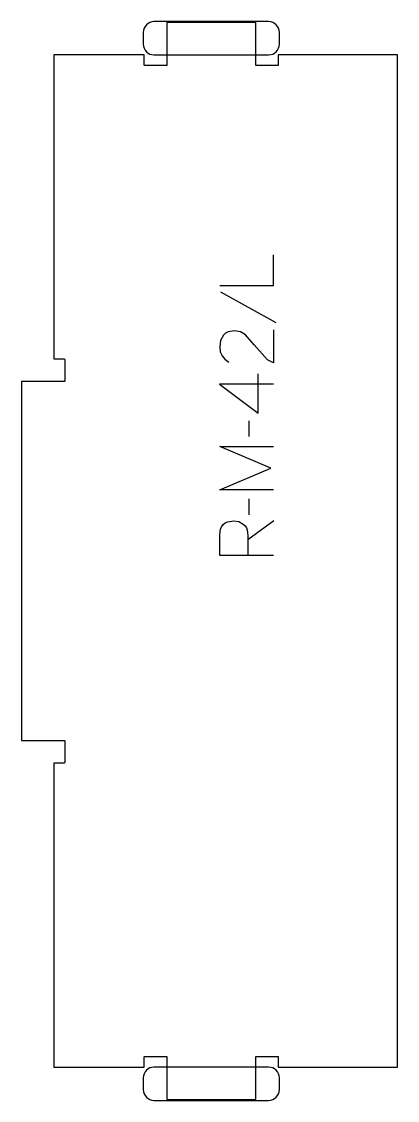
# Model space of a CAD drawing. Header units: millimetres. Extents: x -110 to 99, y -300 to 300.
import ezdxf

# ---------------------------------------------------------------- set-up
doc = ezdxf.new("R2010")
doc.units = ezdxf.units.MM
for name, color, linetype, true_color in [('1_ANYTOOL_1MMDEEP_LABELS_S', 2, 'Continuous', 0xffff00), ('4_ANYTOOL_CUTTHROUGH_OUTSI', 5, 'Continuous', 0x0000ff), ('5_ANYTOOL_HALF_MILL_9MM_IN', 3, 'Continuous', 0x00ff00)]:
    doc.layers.add(name, color=color, linetype=linetype, true_color=true_color)

msp = doc.modelspace()

# ---------------------------------------------------------------- linework, layer by layer
at = {"layer": '1_ANYTOOL_1MMDEEP_LABELS_S'}
for p, q in [((0.48, 149.66), (31.25, 132.47)), ((21.35, 82.24), (21.35, 104.01)), ((16.12, 77.96), (16.21, 69.17)), ((16.12, 34.46), (16.21, 25.67)), ((15.56, 12), (30.05, 22.46))]:
    msp.add_line(p, q, dxfattribs=at)
for points in [[(0.01, 153.09), (30.01, 153.09), (30.01, 170.19)], [(29.96, 128.44), (29.92, 110.14), (26.54, 111.71), (19.08, 120.17), (14.36, 125.61), (11.59, 127.38), (8.23, 127.97), (4.69, 127.34), (3.28, 126.55), (2.11, 125.44), (0.53, 122.58), (0.01, 119.06), (0.32, 116.31), (1.28, 113.98), (2.87, 112.07), (5.11, 110.57)], [(30.01, 98.23), (-0.04, 98.27), (21.35, 82.24)], [(30.01, 39.6), (0.01, 39.6), (28.38, 51.6), (0.13, 63.6), (30.01, 63.6)], [(30.01, 3), (0.01, 3), (0.01, 14.36), (0.5, 17.84), (1.11, 19.21), (1.97, 20.34), (3.07, 21.21), (4.42, 21.83), (7.85, 22.33), (10.56, 21.88), (13.03, 20.53), (14.07, 19.57), (14.82, 18.46), (15.29, 17.19), (15.48, 15.77), (15.56, 14.01), (15.56, 12), (15.56, 3.04)]]:
    msp.add_lwpolyline(points, dxfattribs=at)
at = {"layer": '4_ANYTOOL_CUTTHROUGH_OUTSI'}
msp.add_lwpolyline([(-86.47, -112.25), (-92.22, -112.25), (-92.22, -281.25), (-41.93, -281.25), (-41.93, -275.5, -0.414214), (-41.68, -275.25), (-29.68, -275.25, -0.414214), (-29.43, -275.5), (-29.43, -299.25), (20.07, -299.25), (20.07, -275.5, -0.414214), (20.32, -275.25), (32.32, -275.25, -0.414214), (32.57, -275.5), (32.57, -281.25), (98.86, -281.25), (98.86, 281.25), (32.57, 281.25), (32.57, 275.5, -0.414214), (32.32, 275.25), (20.32, 275.25, -0.414214), (20.07, 275.5), (20.07, 299.25), (-29.43, 299.25), (-29.43, 275.5, -0.414214), (-29.68, 275.25), (-41.68, 275.25, -0.414214), (-41.93, 275.5), (-41.93, 281.25), (-92.22, 281.25), (-92.22, 112.25), (-86.47, 112.25, -0.414213), (-86.22, 112), (-86.22, 100, -0.414214), (-86.47, 99.75), (-110.22, 99.75), (-110.22, -99.75), (-86.47, -99.75, -0.414214), (-86.22, -100), (-86.22, -112, -0.414213)], format="xyb", close=True, dxfattribs=at)
at = {"layer": '5_ANYTOOL_HALF_MILL_9MM_IN'}
for points in [[(-36.55, 299.75, 0.414214), (-42.55, 293.75), (-42.55, 287.25, 0.414214), (-36.55, 281.25), (27.2, 281.25, 0.414214), (33.2, 287.25), (33.2, 293.75, 0.414214), (27.2, 299.75)], [(-36.55, -281.25, 0.414214), (-42.55, -287.25), (-42.55, -293.75, 0.414214), (-36.55, -299.75), (27.2, -299.75, 0.414214), (33.2, -293.75), (33.2, -287.25, 0.414214), (27.2, -281.25)]]:
    msp.add_lwpolyline(points, format="xyb", close=True, dxfattribs=at)

doc.saveas('drawing.dxf')
